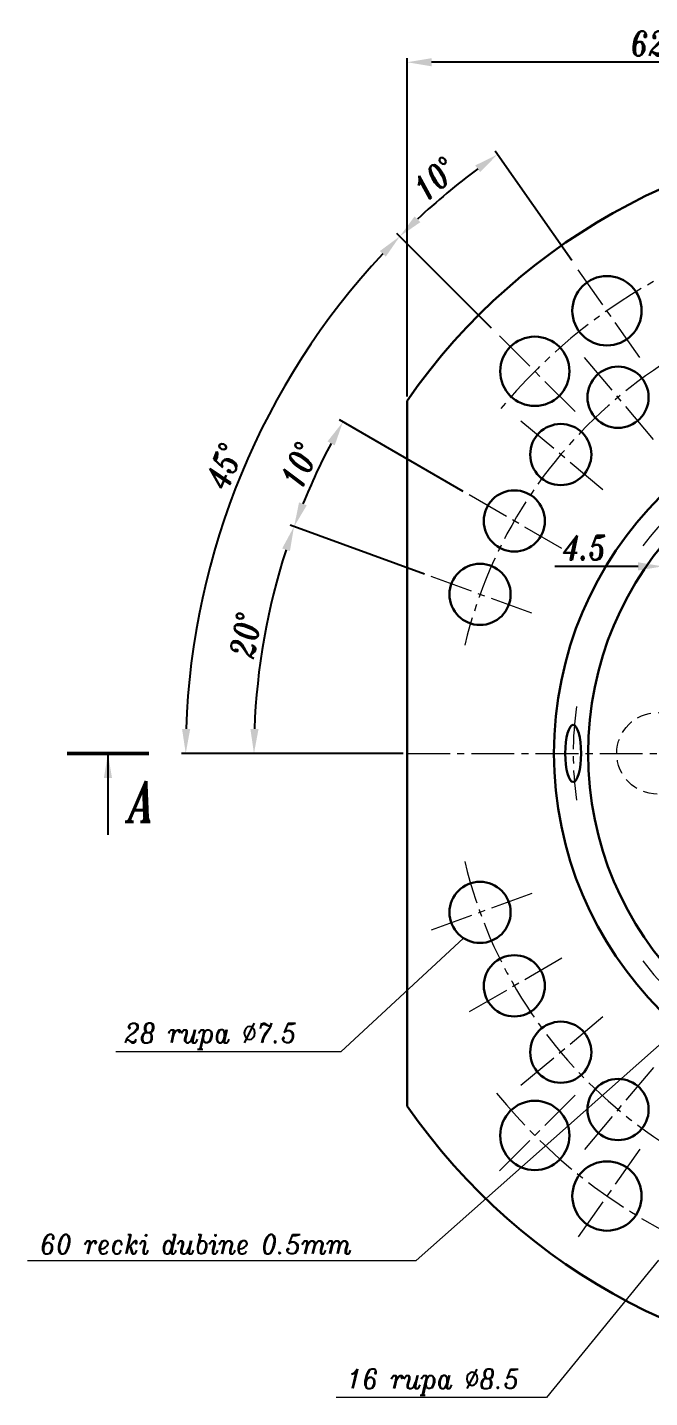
# Model space of a CAD drawing. Extents: x 197 to 920, y -77 to 441.
# Drawn here: x 442.4 to 518.7, y 104.6 to 272.6 of the extents above; entities that cross this region are included whole.
import ezdxf

# ---------------------------------------------------------------- set-up
doc = ezdxf.new("R2010")
doc.units = 0
doc.header["$LTSCALE"] = 7
doc.header["$MEASUREMENT"] = 0
doc.linetypes.add('CENTER2', pattern=[1.125, 0.75, -0.125, 0.125, -0.125])
doc.linetypes.add('HIDDEN', pattern=[0.375, 0.25, -0.125])
doc.layers.get('0').update_dxf_attribs({"linetype": 'CONTINUOUS', "lineweight": 15})
for name, color, linetype, lineweight in [('1', 1, 'CENTER2', 15), ('2', 2, 'HIDDEN', 15), ('3', 3, 'CONTINUOUS', 30), ('4', 5, 'CONTINUOUS', 50)]:
    doc.layers.add(name, color=color, linetype=linetype, lineweight=lineweight)
doc.styles.add('ITALIC', font='italic.shx', dxfattribs={"width": 0.9, "height": 3})
doc.styles.add('ITALICT', font='ITALICT.shx', dxfattribs={"width": 0.8, "height": 3})
doc.dimstyles.get("Standard").update_dxf_attribs({"dimtxt": 3, "dimasz": 3, "dimexe": 0.5, "dimexo": 0.5, "dimgap": 0.8, "dimtad": 1, "dimdsep": 46, "dimtxsty": 'ITALICT', "dimcen": 0.09, "dimazin": 2, "dimtfac": 1, "dimtmove": 0, "dimatfit": 3, "dimfxl": 0, "dimtolj": 1, "dimtzin": 0, "dimarcsym": 0})

# ---------------------------------------------------------------- blocks, each defined once
blk = doc.blocks.new('*D27')
at = {"color": 0, "lineweight": -2}
for p, q in [((488.99, 227.35), (488.99, 268.85)), ((551.49, 260.11), (551.49, 268.85)), ((548.49, 268.35), (491.99, 268.35))]:
    blk.add_line(p, q, dxfattribs=at)
at = {"color": 0}
for points in [[(491.99, 268.85), (491.99, 267.85), (488.99, 268.35)], [(548.49, 268.85), (548.49, 267.85), (551.49, 268.35)]]:
    blk.add_solid(points, dxfattribs=at)
at = {"color": 0, "insert": (520.24, 270.65), "char_height": 3, "attachment_point": 5, "style": 'ITALICT'}
blk.add_mtext('\\A1;62.5', dxfattribs=at)
blk = doc.blocks.new('*D34')
at = {"color": 0, "lineweight": -2}
for p, q in [((495.85, 215.74), (480.68, 224.5)), ((491.12, 205.59), (474.65, 211.58))]:
    blk.add_line(p, q, dxfattribs=at)
blk.add_arc((551.49, 183.61), 81.27, 152.1152, 157.8848, dxfattribs=at)
at = {"color": 0}
for points in [[(479.22, 221.86), (480.1, 221.38), (481.11, 224.25)], [(476.67, 214.03), (475.73, 214.39), (475.12, 211.41)]]:
    blk.add_solid(points, dxfattribs=at)
at = {"color": 0, "insert": (475.75, 218.93), "char_height": 3, "attachment_point": 5, "rotation": 65, "style": 'ITALICT'}
blk.add_mtext('\\A1;10°', dxfattribs=at)
blk = doc.blocks.new('*D35')
at = {"color": 0, "lineweight": -2}
for p, q in [((491.12, 205.59), (474.64, 211.59)), ((488.49, 183.61), (469.7, 183.61))]:
    blk.add_line(p, q, dxfattribs=at)
blk.add_arc((551.49, 183.61), 81.29, 162.1147, 177.8853, dxfattribs=at)
at = {"color": 0}
for points in [[(473.66, 208.74), (474.61, 208.42), (475.11, 211.42)], [(470.76, 186.6), (469.76, 186.62), (470.2, 183.61)]]:
    blk.add_solid(points, dxfattribs=at)
at = {"color": 0, "insert": (469.17, 198.13), "char_height": 3, "attachment_point": 5, "rotation": 80, "style": 'ITALICT'}
blk.add_mtext('\\A1;20°', dxfattribs=at)
blk = doc.blocks.new('*D36')
at = {"color": 0, "lineweight": -2}
for p, q in [((499.34, 235.76), (487.74, 247.37)), ((488.49, 183.61), (461.33, 183.61))]:
    blk.add_line(p, q, dxfattribs=at)
blk.add_arc((551.49, 183.61), 89.66, 136.9171, 178.0829, dxfattribs=at)
at = {"color": 0}
for points in [[(485.65, 245.21), (486.36, 244.51), (488.09, 247.01)], [(462.38, 186.6), (461.38, 186.62), (461.83, 183.61)]]:
    blk.add_solid(points, dxfattribs=at)
at = {"color": 0, "insert": (466.53, 218.81), "char_height": 3, "attachment_point": 5, "rotation": 67.5, "style": 'ITALICT'}
blk.add_mtext('\\A1;45°', dxfattribs=at)
blk = doc.blocks.new('*D37')
at = {"color": 0, "lineweight": -2}
for p, q in [((509.19, 244.03), (499.78, 257.46)), ((499.34, 235.76), (487.74, 247.36))]:
    blk.add_line(p, q, dxfattribs=at)
blk.add_arc((551.49, 183.61), 89.66, 126.9173, 133.0827, dxfattribs=at)
at = {"color": 0}
for points in [[(497.34, 255.7), (497.93, 254.89), (500.07, 257.05)], [(490.6, 248.74), (489.9, 249.45), (488.09, 247.01)]]:
    blk.add_solid(points, dxfattribs=at)
at = {"color": 0, "insert": (492.38, 254.06), "char_height": 3, "attachment_point": 5, "rotation": 40, "style": 'ITALICT'}
blk.add_mtext('\\A1;10°', dxfattribs=at)
blk = doc.blocks.new('*D81')
at = {"color": 0, "lineweight": -2}
for p, q in [((520.31, 184.11), (520.31, 207.04)), ((524.81, 184.11), (524.81, 207.04)), ((517.31, 206.54), (507.11, 206.54)), ((524.81, 206.54), (520.31, 206.54)), ((527.81, 206.54), (530.81, 206.54))]:
    blk.add_line(p, q, dxfattribs=at)
at = {"color": 0}
for points in [[(517.31, 207.04), (517.31, 206.04), (520.31, 206.54)], [(527.81, 207.04), (527.81, 206.04), (524.81, 206.54)]]:
    blk.add_solid(points, dxfattribs=at)
at = {"color": 0, "insert": (510.71, 208.84), "char_height": 3, "attachment_point": 5, "style": 'ITALICT'}
blk.add_mtext('\\A1;4.5', dxfattribs=at)

msp = doc.modelspace()

# ---------------------------------------------------------------- linework, layer by layer
for p, q in [((495.89, 160.971), (480.844, 147.033)), ((490.111, 121.437), (532.069, 158.68)), ((480.844, 147.033), (453.274, 147.033)), ((442.413, 121.437), (490.111, 121.437)), ((519.798, 121.47), (506.06, 104.629)), ((506.06, 104.629), (480.285, 104.629))]:
    msp.add_line(p, q)
at = {"layer": '1'}
for p, q in [((517.506, 232.148), (509.476, 243.616)), ((509.594, 225.51), (499.695, 235.409)), ((519.19, 222.107), (510.513, 232.449)), ((512.997, 215.914), (502.655, 224.591)), ((507.973, 208.739), (496.281, 215.489)), ((504.271, 200.8), (491.585, 205.417)), ((488.991, 183.614), (613.991, 183.614)), ((504.271, 166.427), (491.585, 161.81)), ((507.973, 158.489), (496.281, 151.739)), ((512.997, 151.313), (502.655, 142.636)), ((519.19, 145.12), (510.513, 134.778)), ((509.594, 141.717), (499.695, 131.818)), ((517.506, 135.079), (509.476, 123.611))]:
    msp.add_line(p, q, dxfattribs=at)
for radius, start, end in [(66.25, 38.94329, 141.05671), (57, 12.67026, 166.53727), (42.14, 127.15104, 142.84896), (42.14, 172.15104, 187.84896), (57, 193.46273, 347.32974), (42.14, 217.15104, 232.84896), (66.25, 218.94329, 321.05671)]:
    msp.add_arc((551.491, 183.614), radius, start, end, dxfattribs=at)
at = {"layer": '2'}
msp.add_circle((519.691, 183.614), 5, dxfattribs=at)
at = {"layer": '3'}
msp.add_line((488.991, 226.854), (488.991, 140.373), dxfattribs=at)
for centre, radius in [((513.491, 237.882), 4.25), ((504.645, 230.459), 4.25), ((514.852, 227.278), 3.75), ((551.491, 183.614), 44.5), ((551.491, 183.614), 44.5), ((507.826, 220.252), 3.75), ((551.491, 183.614), 40.325), ((502.127, 212.114), 3.75), ((497.928, 203.109), 3.75), ((497.928, 164.118), 3.75), ((502.127, 155.114), 3.75), ((507.826, 146.975), 3.75), ((514.852, 139.949), 3.75), ((504.645, 136.768), 4.25), ((513.491, 129.345), 4.25)]:
    msp.add_circle(centre, radius, dxfattribs=at)
for start, end in [(34.67741, 145.32259), (214.67741, 325.32259)]:
    msp.add_arc((551.491, 183.614), 76, start, end, dxfattribs=at)
msp.add_ellipse((509.351, 183.614), major_axis=(0, 3.5), ratio=0.2776204, dxfattribs=at)
at = {"layer": '4'}
msp.add_line((447.291, 183.614), (457.291, 183.614), dxfattribs=at)

# ---------------------------------------------------------------- texts
for s, height, style, width, p in [('A', 5, 'ITALICT', 0.8, (454.747, 175.216)), ('28 rupa %%C7.5', 2.4, 'ITALIC', 0.9, (454.291, 148.134)), ('60 recki dubine 0.5mm', 2.4, 'ITALIC', 0.9, (444.005, 122.237)), ('16 rupa %%C8.5', 2.4, 'ITALIC', 0.9, (481.588, 105.731))]:
    msp.add_text(s, height=height, dxfattribs=dict(style=style, width=width)).set_placement(p)

# ---------------------------------------------------------------- dimensions: what is measured, and where the dimension line sits
for base, p1, p2, picture, middle in [((488.991, 268.354), (551.491, 259.614), (488.991, 226.854), '*D27', (520.241, 270.654)), ((520.311, 206.542), (524.811, 183.614), (520.311, 183.614), '*D81', (510.711, 208.842))]:
    dim = msp.add_linear_dim(base=base, p1=p1, p2=p2, dimstyle='Standard')
    dim.commit()
    dim.dimension.update_dxf_attribs({"geometry": picture, "text_midpoint": middle})
for base, line1, line2, picture, middle in [((495.883, 253.941), ((517.506, 232.148), (509.476, 243.616)), ((509.594, 225.51), (499.695, 235.409)), '*D37', (492.383, 254.055)), ((473.841, 228.445), ((509.594, 225.51), (499.695, 235.409)), ((488.991, 183.614), (613.991, 183.614)), '*D36', (466.529, 218.806)), ((478.867, 220.087), ((507.973, 208.739), (496.281, 215.489)), ((504.271, 200.8), (491.585, 205.417)), '*D34', (475.752, 218.931)), ((472.395, 202.359), ((488.991, 183.614), (613.991, 183.614)), ((504.271, 200.8), (491.585, 205.417)), '*D35', (469.174, 198.128))]:
    dim = msp.add_angular_dim_2l(base=base, line1=line1, line2=line2, dimstyle='Standard')
    dim.commit()
    dim.dimension.update_dxf_attribs({"geometry": picture, "text_midpoint": middle})

# ---------------------------------------------------------------- leaders
msp.add_leader([(452.291, 183.614), (452.291, 173.614)], dimstyle='Standard', override={"dimgap": 0.8, "dimtad": 0})

doc.saveas('drawing.dxf')
